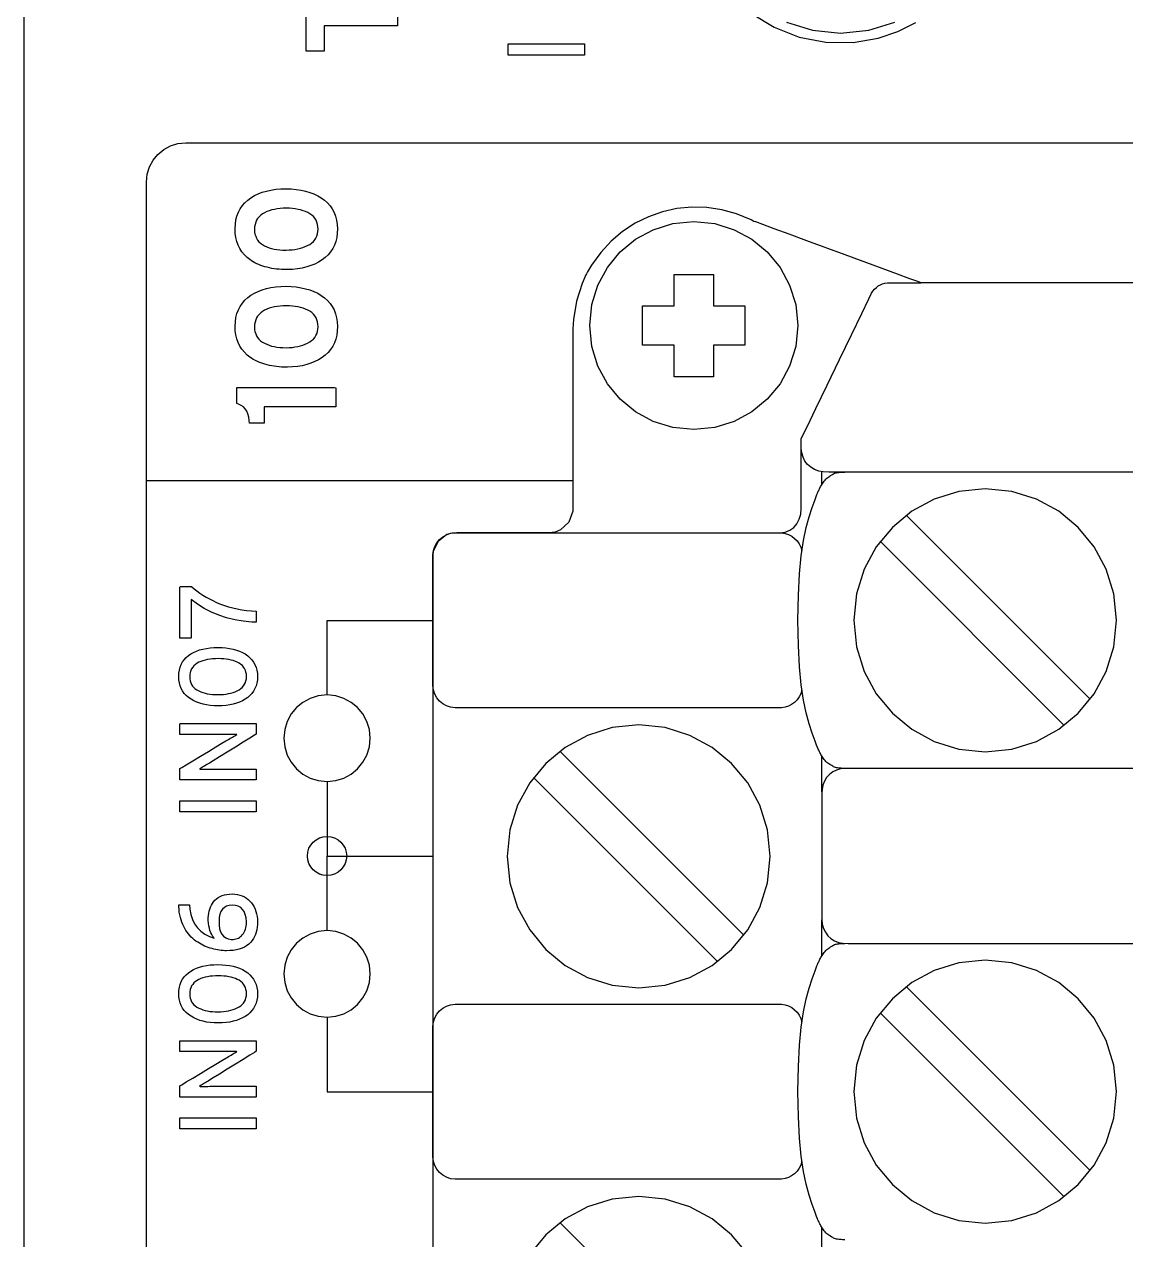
# Model space of a CAD drawing. Extents: x 1 to 47.7, y 0.2 to 35.
# Drawn here: x 31.778 to 33.18, y 12.347 to 13.894 of the extents above; entities that cross this region are included whole.
import ezdxf

# ---------------------------------------------------------------- set-up
doc = ezdxf.new("R2010")
doc.units = 0
doc.header["$MEASUREMENT"] = 0
doc.layers.add('8_0_____DWG', color=7, linetype='CONTINUOUS')

msp = doc.modelspace()

# ---------------------------------------------------------------- linework, layer by layer
at = {"layer": '8_0_____DWG'}
for points in [[(31.778, 10.4848), (31.778, 10.8852), (31.778, 11.2856), (31.778, 11.6853), (31.778, 12.0833), (31.778, 12.2815), (31.778, 12.479), (31.778, 12.6758), (31.778, 12.8716), (31.778, 13.0665), (31.778, 13.2603), (31.778, 13.453), (31.778, 13.6443), (31.778, 13.8343), (31.778, 14.0228)], [(32.1595, 13.9148), (32.2532, 13.9148), (32.2532, 13.8922), (32.1595, 13.8922), (32.1595, 13.8598), (32.1366, 13.8598), (32.1366, 13.9473), (32.1595, 13.9473), (32.1595, 13.9148)], [(32.7036, 13.9078), (32.7325, 13.8901), (32.7642, 13.8777), (32.798, 13.8711), (32.8331, 13.8709), (32.8649, 13.8764), (32.8898, 13.8847), (32.9129, 13.8962)], [(32.7479, 13.8967), (32.7812, 13.8864), (32.8169, 13.8828), (32.8528, 13.8864), (32.8861, 13.8967)], [(32.491, 13.8548), (32.3939, 13.8548), (32.3939, 13.8689), (32.491, 13.8689), (32.491, 13.8548)], [(31.9334, 12.327), (31.9334, 12.4151), (31.9334, 12.5008), (31.9334, 12.5841), (31.9334, 12.665), (31.9334, 12.7432), (31.9334, 12.8189), (31.9334, 12.8918), (31.9334, 12.9621), (31.9334, 13.0295), (31.9334, 13.0941), (31.9334, 13.1557), (31.9334, 13.2143), (31.9334, 13.2699), (31.9334, 13.3224), (31.9334, 13.3716), (31.9334, 13.4176), (31.9334, 13.4394), (31.9334, 13.4603), (31.9334, 13.4804), (31.9334, 13.4997), (31.9334, 13.518), (31.9334, 13.5355), (31.9334, 13.5522), (31.9334, 13.5679), (31.9334, 13.5828), (31.9334, 13.5967), (31.9334, 13.6097), (31.9334, 13.6219), (31.9334, 13.6331), (31.9334, 13.6433), (31.9334, 13.6527), (31.9334, 13.6611), (31.9334, 13.6685), (31.9334, 13.6749), (31.9334, 13.6804), (31.9334, 13.6849), (31.9334, 13.6885), (31.9334, 13.691), (31.9334, 13.6925), (31.9334, 13.693), (31.9344, 13.7031), (31.9373, 13.7125), (31.942, 13.721), (31.9481, 13.7284), (31.9555, 13.7345), (31.9639, 13.7391), (31.9733, 13.742), (31.9834, 13.743), (31.9845, 13.743), (31.9878, 13.743), (31.9932, 13.743), (32.0006, 13.743), (32.01, 13.743), (32.0212, 13.743), (32.0343, 13.743), (32.0492, 13.743), (32.0657, 13.743), (32.0838, 13.743), (32.1035, 13.743), (32.1246, 13.743), (32.1471, 13.743), (32.171, 13.743), (32.1962, 13.743), (32.2225, 13.743), (32.2499, 13.743), (32.2784, 13.743), (32.3079, 13.743), (32.3383, 13.743), (32.4015, 13.743), (32.4675, 13.743), (32.5358, 13.743), (32.6057, 13.743), (32.7484, 13.743), (32.8911, 13.743), (32.961, 13.743), (33.0293, 13.743), (33.0953, 13.743), (33.1586, 13.743), (33.1889, 13.743)], [(33.1971, 13.565), (33.1688, 13.565), (33.1357, 13.565), (33.0627, 13.565), (33.0264, 13.565), (32.9926, 13.565), (32.9632, 13.565), (32.9399, 13.565), (32.9311, 13.565), (32.9246, 13.565), (32.9205, 13.565), (32.9191, 13.565), (32.9181, 13.5653), (32.9154, 13.5664), (32.9051, 13.5701), (32.8895, 13.5759), (32.8698, 13.5831), (32.8228, 13.6004), (32.7738, 13.6184), (32.7517, 13.6266), (32.7326, 13.6336), (32.718, 13.639), (32.709, 13.6423), (32.7069, 13.643), (32.7066, 13.6431), (32.703, 13.645), (32.6846, 13.6527), (32.6657, 13.6579), (32.6466, 13.6607), (32.6276, 13.6612), (32.6087, 13.6593), (32.5902, 13.6552), (32.5724, 13.649), (32.5554, 13.6406), (32.5395, 13.6302), (32.5248, 13.6179), (32.5116, 13.6036), (32.5, 13.5875), (32.495, 13.5788), (32.4936, 13.5762), (32.4929, 13.5749), (32.488, 13.564), (32.4807, 13.5415), (32.4768, 13.5181), (32.4761, 13.5062), (32.4761, 13.5024), (32.4761, 13.4941), (32.4761, 13.4796), (32.4761, 13.4602), (32.4761, 13.4371), (32.4761, 13.4118), (32.4761, 13.3592), (32.4761, 13.3346), (32.4761, 13.3129), (32.4761, 13.2953), (32.4761, 13.2831), (32.4761, 13.2777), (32.476, 13.2744), (32.471, 13.2603), (32.4603, 13.2504), (32.4535, 13.2476), (32.446, 13.2467)], [(32.6051, 13.4855), (32.5648, 13.4855), (32.5648, 13.5354), (32.6051, 13.5354), (32.6051, 13.5756), (32.655, 13.5756), (32.655, 13.5354), (32.695, 13.5354), (32.695, 13.4855), (32.655, 13.4855), (32.655, 13.4453), (32.6051, 13.4453), (32.6051, 13.4855)], [(33.2146, 13.324), (33.1705, 13.324), (33.1074, 13.324), (33.0336, 13.324), (32.9577, 13.324), (32.8882, 13.324), (32.8335, 13.324), (32.8021, 13.324), (32.7948, 13.3241), (32.7891, 13.3252), (32.7838, 13.3272), (32.7791, 13.3301), (32.775, 13.3337), (32.7716, 13.338), (32.7691, 13.3429), (32.7674, 13.3483), (32.7669, 13.354), (32.7669, 13.3544), (32.7669, 13.3557), (32.7669, 13.3575), (32.7669, 13.3596), (32.7669, 13.3618), (32.7669, 13.3637), (32.7669, 13.3653), (32.7669, 13.3662), (32.7678, 13.3682), (32.7743, 13.3816), (32.7856, 13.405), (32.7999, 13.4347), (32.8156, 13.4672), (32.8308, 13.4987), (32.8438, 13.5257), (32.8529, 13.5446), (32.8564, 13.5517), (32.8581, 13.5544), (32.8602, 13.5569), (32.8625, 13.559), (32.8649, 13.5609), (32.8676, 13.5625), (32.8704, 13.5637), (32.8734, 13.5645), (32.8765, 13.5649), (32.8785, 13.565), (32.8814, 13.565), (32.8866, 13.565), (32.8932, 13.565), (32.9004, 13.565), (32.9074, 13.565), (32.9133, 13.565), (32.9175, 13.565), (32.9191, 13.565)], [(32.7395, 13.2467), (32.7463, 13.2475), (32.7522, 13.2498), (32.7573, 13.2534), (32.7614, 13.2582), (32.7644, 13.264), (32.7663, 13.2705), (32.7669, 13.2775), (32.7669, 13.2818), (32.7669, 13.2927), (32.7669, 13.3076), (32.7669, 13.3239), (32.7669, 13.3388), (32.7669, 13.3497), (32.7669, 13.354)], [(32.8224, 12.9468), (32.8209, 12.9468), (32.8194, 12.9468), (32.8178, 12.9469), (32.8162, 12.947), (32.8146, 12.9471), (32.8131, 12.9473), (32.8117, 12.9475), (32.8105, 12.9478), (32.8094, 12.9482), (32.8081, 12.9488), (32.8069, 12.9495), (32.8056, 12.9503), (32.8043, 12.9511), (32.8031, 12.9519), (32.8018, 12.9527), (32.8005, 12.9536), (32.7993, 12.9544), (32.7981, 12.9556), (32.7971, 12.9569), (32.7961, 12.9582), (32.7952, 12.9594), (32.7943, 12.9607), (32.7935, 12.9619), (32.7927, 12.9631), (32.792, 12.9644), (32.7914, 12.9656), (32.7907, 12.9668), (32.7902, 12.9679), (32.7896, 12.9689), (32.7891, 12.97), (32.7886, 12.9711), (32.7881, 12.9723), (32.7875, 12.9736), (32.7869, 12.9751), (32.7844, 12.9814), (32.7806, 12.9917), (32.7768, 13.0035), (32.7731, 13.0173), (32.7698, 13.0337), (32.7669, 13.0532), (32.7646, 13.0762), (32.7632, 13.1034), (32.7626, 13.1353), (32.7632, 13.1672), (32.7646, 13.1944), (32.7669, 13.2174), (32.7698, 13.2369), (32.7731, 13.2533), (32.7768, 13.2671), (32.7806, 13.2789), (32.7844, 13.2891), (32.7869, 13.2955), (32.7875, 13.297), (32.7881, 13.2983), (32.7886, 13.2995), (32.7891, 13.3006), (32.7896, 13.3017), (32.7902, 13.3027), (32.7907, 13.3038), (32.7914, 13.305), (32.792, 13.3062), (32.7927, 13.3074), (32.7935, 13.3087), (32.7943, 13.3099), (32.7952, 13.3111), (32.7961, 13.3124), (32.7971, 13.3137), (32.7981, 13.315), (32.7993, 13.3162), (32.8005, 13.317), (32.8018, 13.3178), (32.8031, 13.3187), (32.8043, 13.3195), (32.8056, 13.3203), (32.8069, 13.3211), (32.8081, 13.3218), (32.8094, 13.3224), (32.8105, 13.3228), (32.8117, 13.3231), (32.8131, 13.3234), (32.8146, 13.3236), (32.8162, 13.3237), (32.8178, 13.3238), (32.8194, 13.3239), (32.8209, 13.324), (32.8224, 13.324)], [(32.7932, 13.3082), (32.7932, 13.324)], [(31.9334, 13.3132), (32.4761, 13.3132)], [(33.1348, 13.0349), (32.9005, 13.2692)], [(32.7678, 13.0462), (32.7663, 13.0418), (32.7642, 13.0377), (32.7615, 13.034), (32.7583, 13.0308), (32.7546, 13.0281), (32.7506, 13.026), (32.7462, 13.0246), (32.7416, 13.0239), (32.7341, 13.0238), (32.7019, 13.0238), (32.6478, 13.0238), (32.5801, 13.0238), (32.5071, 13.0238), (32.4371, 13.0238), (32.3783, 13.0238), (32.339, 13.0238), (32.3262, 13.0238), (32.3206, 13.0245), (32.3155, 13.0263), (32.3107, 13.0289), (32.3066, 13.0323), (32.3031, 13.0365), (32.3005, 13.0412), (32.2987, 13.0465), (32.2978, 13.0521), (32.2978, 13.0571), (32.2978, 13.0713), (32.2978, 13.0936), (32.2978, 13.1208), (32.2978, 13.1497), (32.2978, 13.1769), (32.2978, 13.1992), (32.2978, 13.2134), (32.2978, 13.2184), (32.2987, 13.224), (32.3005, 13.2293), (32.3031, 13.234), (32.3066, 13.2382), (32.3107, 13.2416), (32.3155, 13.2442), (32.3206, 13.246), (32.3262, 13.2467), (32.339, 13.2467), (32.3783, 13.2467), (32.4371, 13.2467), (32.5071, 13.2467), (32.5801, 13.2467), (32.6478, 13.2467), (32.7019, 13.2467), (32.7341, 13.2467), (32.7416, 13.2466), (32.7463, 13.2459), (32.7507, 13.2444), (32.7547, 13.2423), (32.7583, 13.2396), (32.7615, 13.2363), (32.7642, 13.2326), (32.7663, 13.2285), (32.7678, 13.224)], [(32.446, 13.2466), (32.4439, 13.2466), (32.4382, 13.2466), (32.4294, 13.2466), (32.4184, 13.2466), (32.3648, 13.2466), (32.3418, 13.2466), (32.3336, 13.2466), (32.3285, 13.2466), (32.3227, 13.2463), (32.3158, 13.2443), (32.3046, 13.2357), (32.2985, 13.2227), (32.298, 13.2189), (32.298, 13.217), (32.298, 13.2146), (32.298, 13.2098), (32.298, 13.2024), (32.298, 13.1922), (32.298, 13.1794), (32.298, 13.1641), (32.298, 13.1462), (32.298, 13.1259), (32.298, 13.1032), (32.298, 13.0782), (32.298, 13.0509), (32.298, 13.0214), (32.298, 12.9897), (32.298, 12.9559), (32.298, 12.92), (32.298, 12.8821), (32.298, 12.8423), (32.298, 12.757), (32.298, 12.6646), (32.298, 12.5655), (32.298, 12.4601), (32.298, 12.349), (32.298, 12.2325)], [(33.1014, 13.0015), (32.8671, 13.2358)], [(32.1633, 13.0402), (32.1633, 13.1352), (32.298, 13.1352)], [(32.6938, 12.7343), (32.4595, 12.9686)], [(32.7932, 12.9168), (32.7932, 12.9624)], [(32.6604, 12.7009), (32.4261, 12.9351)], [(33.1989, 12.9468), (33.1471, 12.9468), (33.0813, 12.9468), (33.0095, 12.9468), (32.9397, 12.9468), (32.8799, 12.9468), (32.8381, 12.9468), (32.8224, 12.9468), (32.8169, 12.9463), (32.8117, 12.9447), (32.8069, 12.9423), (32.8027, 12.939), (32.7991, 12.935), (32.7963, 12.9304), (32.7944, 12.9252), (32.7933, 12.9197), (32.7932, 12.9152), (32.7932, 12.9034), (32.7932, 12.8829), (32.7932, 12.8567), (32.7932, 12.8282), (32.7932, 12.8005), (32.7932, 12.7768), (32.7932, 12.7602), (32.7932, 12.754), (32.7937, 12.7483), (32.7952, 12.7429), (32.7976, 12.7381), (32.8008, 12.7337), (32.8047, 12.7301), (32.8092, 12.7272), (32.8142, 12.7252), (32.8196, 12.7241), (32.8265, 12.724), (32.8563, 12.724), (32.908, 12.724), (32.9738, 12.724), (33.0456, 12.724), (33.1155, 12.724), (33.1752, 12.724), (33.217, 12.724)], [(32.1633, 12.9302), (32.1633, 12.8352), (32.298, 12.8352)], [(32.0733, 12.8915), (31.9761, 12.8915), (31.9761, 12.9056), (32.0733, 12.9056), (32.0733, 12.8915)], [(32.1633, 12.7402), (32.1633, 12.8352), (32.298, 12.8352)], [(32.7932, 12.7084), (32.7932, 12.754)], [(32.8224, 12.3468), (32.8209, 12.3468), (32.8194, 12.3468), (32.8178, 12.3469), (32.8162, 12.347), (32.8146, 12.3471), (32.8131, 12.3473), (32.8117, 12.3475), (32.8105, 12.3478), (32.8094, 12.3482), (32.8081, 12.3488), (32.8069, 12.3495), (32.8056, 12.3502), (32.8043, 12.3511), (32.8031, 12.3519), (32.8018, 12.3527), (32.8005, 12.3536), (32.7993, 12.3544), (32.7981, 12.3556), (32.7971, 12.3569), (32.7961, 12.3582), (32.7952, 12.3594), (32.7943, 12.3607), (32.7935, 12.3619), (32.7927, 12.3631), (32.792, 12.3644), (32.7914, 12.3656), (32.7907, 12.3668), (32.7902, 12.3679), (32.7896, 12.3689), (32.7891, 12.37), (32.7886, 12.3711), (32.7881, 12.3723), (32.7875, 12.3736), (32.7869, 12.3751), (32.7844, 12.3814), (32.7806, 12.3917), (32.7768, 12.4035), (32.7731, 12.4173), (32.7698, 12.4337), (32.7669, 12.4532), (32.7646, 12.4762), (32.7632, 12.5034), (32.7626, 12.5353), (32.7632, 12.5672), (32.7646, 12.5944), (32.7669, 12.6174), (32.7698, 12.6369), (32.7731, 12.6533), (32.7768, 12.6671), (32.7806, 12.6789), (32.7844, 12.6891), (32.7869, 12.6955), (32.7875, 12.697), (32.7881, 12.6983), (32.7886, 12.6995), (32.7891, 12.7006), (32.7896, 12.7017), (32.7902, 12.7027), (32.7907, 12.7038), (32.7914, 12.705), (32.792, 12.7062), (32.7927, 12.7074), (32.7935, 12.7087), (32.7943, 12.7099), (32.7952, 12.7111), (32.7961, 12.7124), (32.7971, 12.7137), (32.7981, 12.715), (32.7993, 12.7162), (32.8005, 12.717), (32.8018, 12.7178), (32.8031, 12.7187), (32.8043, 12.7195), (32.8056, 12.7203), (32.8069, 12.7211), (32.8081, 12.7218), (32.8094, 12.7224), (32.8105, 12.7228), (32.8117, 12.7231), (32.8131, 12.7234), (32.8146, 12.7236), (32.8162, 12.7237), (32.8178, 12.7238), (32.8194, 12.7239), (32.8209, 12.724), (32.8224, 12.724)], [(33.1348, 12.4349), (32.9005, 12.6692)], [(32.7678, 12.4462), (32.7663, 12.4418), (32.7642, 12.4377), (32.7615, 12.434), (32.7583, 12.4308), (32.7546, 12.4281), (32.7506, 12.426), (32.7462, 12.4246), (32.7416, 12.4239), (32.7341, 12.4238), (32.7019, 12.4238), (32.6478, 12.4238), (32.5801, 12.4238), (32.5071, 12.4238), (32.4371, 12.4238), (32.3783, 12.4238), (32.339, 12.4238), (32.3262, 12.4238), (32.3206, 12.4245), (32.3155, 12.4263), (32.3107, 12.4289), (32.3066, 12.4323), (32.3031, 12.4365), (32.3005, 12.4412), (32.2987, 12.4465), (32.2978, 12.4521), (32.2978, 12.4571), (32.2978, 12.4713), (32.2978, 12.4936), (32.2978, 12.5208), (32.2978, 12.5497), (32.2978, 12.5769), (32.2978, 12.5992), (32.2978, 12.6134), (32.2978, 12.6183), (32.2987, 12.624), (32.3005, 12.6293), (32.3031, 12.634), (32.3066, 12.6382), (32.3107, 12.6416), (32.3155, 12.6442), (32.3206, 12.6459), (32.3262, 12.6467), (32.339, 12.6467), (32.3783, 12.6467), (32.4371, 12.6467), (32.5071, 12.6467), (32.5801, 12.6467), (32.6478, 12.6467), (32.7019, 12.6467), (32.7341, 12.6467), (32.7416, 12.6466), (32.7463, 12.6459), (32.7507, 12.6444), (32.7547, 12.6423), (32.7583, 12.6396), (32.7615, 12.6363), (32.7642, 12.6326), (32.7663, 12.6285), (32.7678, 12.624)], [(32.1633, 12.6302), (32.1633, 12.5352), (32.298, 12.5352)], [(33.1014, 12.4015), (32.8671, 12.6358)], [(32.0733, 12.4878), (31.9761, 12.4878), (31.9761, 12.5019), (32.0733, 12.5019), (32.0733, 12.4878)], [(32.6987, 12.3282), (32.6783, 12.353), (32.6536, 12.3734), (32.6252, 12.3888), (32.5938, 12.3986), (32.5601, 12.402), (32.5264, 12.3986), (32.495, 12.3888), (32.4666, 12.3734), (32.4418, 12.353), (32.4213, 12.3282)], [(32.6938, 12.1343), (32.4595, 12.3686)], [(32.7932, 12.3168), (32.7932, 12.3624)]]:
    msp.add_lwpolyline(points, dxfattribs=at)
for points in [[(32.1111, 13.6846), (32.1178, 13.6844), (32.1241, 13.6838), (32.1302, 13.6829), (32.136, 13.6816), (32.1414, 13.68), (32.1465, 13.678), (32.1514, 13.6757), (32.1559, 13.6731), (32.1601, 13.67), (32.1638, 13.6667), (32.1671, 13.6629), (32.1699, 13.6589), (32.1722, 13.6545), (32.174, 13.6498), (32.1754, 13.6447), (32.1763, 13.6393), (32.1767, 13.6336), (32.1764, 13.6279), (32.1756, 13.6225), (32.1744, 13.6175), (32.1727, 13.6128), (32.1705, 13.6084), (32.1678, 13.6043), (32.1647, 13.6005), (32.1611, 13.5971), (32.157, 13.594), (32.1526, 13.5912), (32.1478, 13.5888), (32.1428, 13.5867), (32.1374, 13.585), (32.1318, 13.5836), (32.1258, 13.5826), (32.1195, 13.582), (32.1129, 13.5817), (32.1088, 13.5817), (32.1055, 13.5819), (32.1022, 13.5821), (32.099, 13.5824), (32.0959, 13.5828), (32.0929, 13.5833), (32.09, 13.5839), (32.0871, 13.5846), (32.0843, 13.5854), (32.0816, 13.5862), (32.0789, 13.5871), (32.0764, 13.5881), (32.0739, 13.5892), (32.0716, 13.5904), (32.0693, 13.5917), (32.0671, 13.593), (32.065, 13.5945), (32.0617, 13.5972), (32.0581, 13.6006), (32.055, 13.6044), (32.0524, 13.6085), (32.0502, 13.6129), (32.0485, 13.6176), (32.0473, 13.6227), (32.0465, 13.6281), (32.0463, 13.6338), (32.0466, 13.6395), (32.0474, 13.6449), (32.0487, 13.6499), (32.0505, 13.6547), (32.0528, 13.6591), (32.0555, 13.6631), (32.0587, 13.6668), (32.0624, 13.6702), (32.0665, 13.6732), (32.0709, 13.6759), (32.0757, 13.6782), (32.0808, 13.6802), (32.0862, 13.6817), (32.0919, 13.683), (32.098, 13.6839), (32.1044, 13.6844)], [(32.1114, 13.6597), (32.1074, 13.6597), (32.1035, 13.6594), (32.0998, 13.659), (32.0963, 13.6583), (32.093, 13.6576), (32.0898, 13.6566), (32.0867, 13.6555), (32.0839, 13.6541), (32.0812, 13.6526), (32.0789, 13.6509), (32.0768, 13.649), (32.075, 13.6468), (32.0736, 13.6445), (32.0725, 13.6419), (32.0717, 13.6391), (32.0711, 13.6361), (32.0709, 13.6329), (32.0711, 13.6298), (32.0716, 13.6269), (32.0725, 13.6242), (32.0736, 13.6217), (32.075, 13.6193), (32.0767, 13.6172), (32.0787, 13.6153), (32.0811, 13.6137), (32.0837, 13.6121), (32.0865, 13.6108), (32.0895, 13.6096), (32.0927, 13.6087), (32.096, 13.6079), (32.0995, 13.6073), (32.1032, 13.6069), (32.107, 13.6066), (32.1111, 13.6066), (32.115, 13.6067), (32.1189, 13.6069), (32.1225, 13.6074), (32.126, 13.608), (32.1294, 13.6088), (32.1326, 13.6098), (32.1356, 13.611), (32.1385, 13.6123), (32.1412, 13.6138), (32.1437, 13.6155), (32.1459, 13.6174), (32.1477, 13.6195), (32.1492, 13.6218), (32.1504, 13.6243), (32.1513, 13.6271), (32.1518, 13.63), (32.152, 13.6331), (32.1518, 13.6363), (32.1513, 13.6393), (32.1504, 13.6421), (32.1493, 13.6446), (32.1478, 13.647), (32.146, 13.6491), (32.1438, 13.6511), (32.1414, 13.6528), (32.1387, 13.6543), (32.1359, 13.6556), (32.1328, 13.6567), (32.1297, 13.6576), (32.1264, 13.6584), (32.1229, 13.659), (32.1192, 13.6594), (32.1154, 13.6597)], [(32.6301, 13.6429), (32.6567, 13.6402), (32.6816, 13.6325), (32.7041, 13.6203), (32.7237, 13.6041), (32.7399, 13.5845), (32.7521, 13.562), (32.7598, 13.5371), (32.7625, 13.5104), (32.7598, 13.4837), (32.7521, 13.4589), (32.7399, 13.4364), (32.7237, 13.4168), (32.7041, 13.4006), (32.6816, 13.3884), (32.6567, 13.3807), (32.6301, 13.378), (32.6034, 13.3807), (32.5785, 13.3884), (32.556, 13.4006), (32.5364, 13.4168), (32.5202, 13.4364), (32.508, 13.4589), (32.5003, 13.4837), (32.4976, 13.5104), (32.5003, 13.5371), (32.508, 13.562), (32.5202, 13.5845), (32.5364, 13.6041), (32.556, 13.6203), (32.5785, 13.6325), (32.6034, 13.6402)], [(32.1111, 13.5604), (32.1178, 13.5601), (32.1241, 13.5596), (32.1302, 13.5586), (32.136, 13.5574), (32.1414, 13.5558), (32.1465, 13.5538), (32.1514, 13.5515), (32.1559, 13.5488), (32.1601, 13.5458), (32.1638, 13.5424), (32.1671, 13.5387), (32.1699, 13.5347), (32.1722, 13.5303), (32.174, 13.5255), (32.1754, 13.5205), (32.1763, 13.5151), (32.1767, 13.5094), (32.1764, 13.5037), (32.1756, 13.4983), (32.1744, 13.4933), (32.1727, 13.4885), (32.1705, 13.4841), (32.1678, 13.4801), (32.1647, 13.4763), (32.1611, 13.4729), (32.157, 13.4698), (32.1526, 13.467), (32.1478, 13.4645), (32.1428, 13.4625), (32.1374, 13.4607), (32.1318, 13.4594), (32.1258, 13.4584), (32.1195, 13.4578), (32.1129, 13.4575), (32.1088, 13.4575), (32.1055, 13.4577), (32.1022, 13.4579), (32.099, 13.4582), (32.0959, 13.4586), (32.0929, 13.4591), (32.09, 13.4597), (32.0871, 13.4604), (32.0843, 13.4612), (32.0816, 13.462), (32.0789, 13.4629), (32.0764, 13.4639), (32.0739, 13.465), (32.0716, 13.4662), (32.0693, 13.4674), (32.0671, 13.4688), (32.065, 13.4703), (32.0617, 13.4729), (32.0581, 13.4764), (32.055, 13.4802), (32.0524, 13.4843), (32.0502, 13.4887), (32.0485, 13.4934), (32.0473, 13.4985), (32.0465, 13.5038), (32.0463, 13.5096), (32.0466, 13.5153), (32.0474, 13.5207), (32.0487, 13.5257), (32.0505, 13.5304), (32.0528, 13.5348), (32.0555, 13.5389), (32.0587, 13.5426), (32.0624, 13.546), (32.0665, 13.549), (32.0709, 13.5517), (32.0757, 13.554), (32.0808, 13.5559), (32.0862, 13.5575), (32.0919, 13.5588), (32.098, 13.5597), (32.1044, 13.5602)], [(32.1114, 13.5355), (32.1074, 13.5354), (32.1035, 13.5352), (32.0998, 13.5347), (32.0963, 13.5341), (32.093, 13.5333), (32.0898, 13.5324), (32.0867, 13.5312), (32.0839, 13.5299), (32.0812, 13.5284), (32.0789, 13.5267), (32.0768, 13.5247), (32.075, 13.5226), (32.0736, 13.5202), (32.0725, 13.5177), (32.0717, 13.5149), (32.0711, 13.5119), (32.0709, 13.5087), (32.0711, 13.5056), (32.0716, 13.5027), (32.0725, 13.4999), (32.0736, 13.4974), (32.075, 13.4951), (32.0767, 13.493), (32.0787, 13.4911), (32.0811, 13.4894), (32.0837, 13.4879), (32.0865, 13.4866), (32.0895, 13.4854), (32.0927, 13.4844), (32.096, 13.4837), (32.0995, 13.4831), (32.1032, 13.4826), (32.107, 13.4824), (32.1111, 13.4823), (32.115, 13.4824), (32.1189, 13.4827), (32.1225, 13.4832), (32.126, 13.4838), (32.1294, 13.4846), (32.1326, 13.4856), (32.1356, 13.4867), (32.1385, 13.4881), (32.1412, 13.4896), (32.1437, 13.4913), (32.1459, 13.4932), (32.1477, 13.4953), (32.1492, 13.4976), (32.1504, 13.5001), (32.1513, 13.5028), (32.1518, 13.5058), (32.152, 13.5089), (32.1518, 13.5121), (32.1513, 13.5151), (32.1504, 13.5178), (32.1493, 13.5204), (32.1478, 13.5228), (32.146, 13.5249), (32.1438, 13.5269), (32.1414, 13.5286), (32.1387, 13.5301), (32.1359, 13.5314), (32.1328, 13.5325), (32.1297, 13.5334), (32.1264, 13.5342), (32.1229, 13.5348), (32.1192, 13.5352), (32.1154, 13.5354)], [(32.1746, 13.4071), (32.1711, 13.4071), (32.1616, 13.4071), (32.1481, 13.4071), (32.1324, 13.4071), (32.1163, 13.4071), (32.1016, 13.4071), (32.0902, 13.4071), (32.0839, 13.4071), (32.0832, 13.4068), (32.0832, 13.4052), (32.0832, 13.4024), (32.0832, 13.399), (32.0832, 13.3953), (32.0832, 13.3917), (32.0832, 13.3887), (32.0832, 13.3867), (32.0832, 13.3861), (32.0823, 13.3861), (32.0802, 13.3861), (32.0774, 13.3861), (32.0742, 13.3861), (32.0709, 13.3861), (32.068, 13.3861), (32.0659, 13.3861), (32.0648, 13.3861), (32.0644, 13.3896), (32.0637, 13.394), (32.0626, 13.3979), (32.0611, 13.4013), (32.0591, 13.4043), (32.0568, 13.4068), (32.054, 13.4088), (32.0508, 13.4103), (32.0483, 13.4112), (32.0483, 13.4124), (32.0483, 13.4148), (32.0483, 13.4179), (32.0483, 13.4215), (32.0483, 13.425), (32.0483, 13.4281), (32.0483, 13.4304), (32.0483, 13.4314), (32.052, 13.4314), (32.064, 13.4314), (32.082, 13.4314), (32.1035, 13.4314), (32.1258, 13.4314), (32.1465, 13.4314), (32.1631, 13.4314), (32.173, 13.4314), (32.1746, 13.4312), (32.1746, 13.4295), (32.1746, 13.4265), (32.1746, 13.4226), (32.1746, 13.4183), (32.1746, 13.4141), (32.1746, 13.4105), (32.1746, 13.408)], [(33.0011, 12.9679), (33.0348, 12.9713), (33.0662, 12.9811), (33.0946, 12.9965), (33.1193, 13.017), (33.1397, 13.0417), (33.1551, 13.0702), (33.1648, 13.1016), (33.1682, 13.1354), (33.1648, 13.1691), (33.1551, 13.2005), (33.1397, 13.2289), (33.1193, 13.2536), (33.0946, 13.2741), (33.0662, 13.2895), (33.0348, 13.2992), (33.0011, 13.3026), (32.9674, 13.2992), (32.936, 13.2895), (32.9076, 13.2741), (32.8828, 13.2536), (32.8623, 13.2289), (32.8469, 13.2005), (32.8371, 13.1691), (32.8337, 13.1354), (32.8371, 13.1016), (32.8469, 13.0702), (32.8623, 13.0417), (32.8828, 13.017), (32.9076, 12.9965), (32.936, 12.9811), (32.9674, 12.9713)], [(31.9908, 13.1783), (31.9941, 13.1754), (31.9977, 13.1727), (32.0014, 13.17), (32.0053, 13.1674), (32.0094, 13.1649), (32.0136, 13.1626), (32.0181, 13.1603), (32.0228, 13.1581), (32.0277, 13.156), (32.0328, 13.1541), (32.038, 13.1524), (32.0435, 13.151), (32.0491, 13.1497), (32.0549, 13.1487), (32.0608, 13.1479), (32.067, 13.1473), (32.0733, 13.1469), (32.0733, 13.1464), (32.0733, 13.1449), (32.0733, 13.1429), (32.0733, 13.1404), (32.0733, 13.138), (32.0733, 13.1357), (32.0733, 13.1339), (32.0733, 13.1328), (32.0676, 13.133), (32.0565, 13.1341), (32.0458, 13.136), (32.0355, 13.1385), (32.0256, 13.1418), (32.0161, 13.1457), (32.0071, 13.1504), (31.9984, 13.1558), (31.9902, 13.1619), (31.9902, 13.16), (31.9902, 13.155), (31.9902, 13.1478), (31.9902, 13.1394), (31.9902, 13.1307), (31.9902, 13.1228), (31.9902, 13.1166), (31.9902, 13.113), (31.9901, 13.1125), (31.9891, 13.1125), (31.9873, 13.1125), (31.985, 13.1125), (31.9825, 13.1125), (31.9801, 13.1125), (31.9781, 13.1125), (31.9767, 13.1125), (31.9761, 13.1125), (31.9761, 13.115), (31.9761, 13.1217), (31.9761, 13.1313), (31.9761, 13.1425), (31.9761, 13.154), (31.9761, 13.1646), (31.9761, 13.1729), (31.9761, 13.1776), (31.9763, 13.1783), (31.9773, 13.1783), (31.9792, 13.1783), (31.9815, 13.1783), (31.9841, 13.1783), (31.9866, 13.1783), (31.9888, 13.1783), (31.9903, 13.1783)], [(32.0245, 13.1007), (32.0297, 13.1006), (32.0346, 13.1002), (32.0393, 13.0995), (32.0437, 13.0986), (32.0479, 13.0974), (32.0518, 13.096), (32.0556, 13.0943), (32.059, 13.0924), (32.0623, 13.0901), (32.0651, 13.0877), (32.0677, 13.0849), (32.0698, 13.082), (32.0715, 13.0788), (32.0729, 13.0753), (32.0739, 13.0716), (32.0746, 13.0676), (32.0749, 13.0634), (32.0746, 13.0593), (32.074, 13.0553), (32.0729, 13.0517), (32.0716, 13.0483), (32.0698, 13.0451), (32.0677, 13.0421), (32.0652, 13.0394), (32.0624, 13.037), (32.0592, 13.0348), (32.0558, 13.0328), (32.0521, 13.0311), (32.0482, 13.0297), (32.044, 13.0285), (32.0396, 13.0276), (32.0349, 13.027), (32.03, 13.0266), (32.0248, 13.0264), (32.0196, 13.0266), (32.0147, 13.027), (32.01, 13.0276), (32.0056, 13.0285), (32.0014, 13.0297), (31.9974, 13.0312), (31.9937, 13.0329), (31.9902, 13.0349), (31.987, 13.0371), (31.9841, 13.0396), (31.9816, 13.0423), (31.9795, 13.0453), (31.9777, 13.0485), (31.9764, 13.0519), (31.9754, 13.0556), (31.9748, 13.0595), (31.9746, 13.0637), (31.9748, 13.0679), (31.9754, 13.0718), (31.9764, 13.0755), (31.9778, 13.079), (31.9795, 13.0822), (31.9816, 13.0851), (31.9841, 13.0878), (31.9869, 13.0903), (31.9901, 13.0925), (31.9935, 13.0944), (31.9972, 13.0961), (32.0011, 13.0975), (32.0053, 13.0986), (32.0098, 13.0995), (32.0144, 13.1002), (32.0194, 13.1006)], [(32.0248, 13.0865), (32.0212, 13.0864), (32.0177, 13.0862), (32.0144, 13.0858), (32.0112, 13.0853), (32.0082, 13.0846), (32.0054, 13.0838), (32.0027, 13.0829), (32.0001, 13.0818), (31.9978, 13.0805), (31.9957, 13.0791), (31.9938, 13.0774), (31.9923, 13.0756), (31.991, 13.0735), (31.99, 13.0713), (31.9893, 13.0689), (31.9888, 13.0662), (31.9887, 13.0634), (31.9888, 13.0607), (31.9893, 13.0581), (31.99, 13.0557), (31.991, 13.0535), (31.9922, 13.0515), (31.9938, 13.0497), (31.9956, 13.048), (31.9976, 13.0466), (32, 13.0453), (32.0025, 13.0442), (32.0051, 13.0432), (32.008, 13.0424), (32.0109, 13.0418), (32.0141, 13.0413), (32.0174, 13.0409), (32.0209, 13.0407), (32.0245, 13.0407), (32.0281, 13.0407), (32.0316, 13.041), (32.0349, 13.0414), (32.038, 13.0419), (32.041, 13.0426), (32.0438, 13.0434), (32.0465, 13.0444), (32.049, 13.0456), (32.0514, 13.0468), (32.0535, 13.0483), (32.0554, 13.0499), (32.057, 13.0518), (32.0583, 13.0538), (32.0594, 13.056), (32.0601, 13.0584), (32.0606, 13.0609), (32.0608, 13.0637), (32.0606, 13.0665), (32.0601, 13.0691), (32.0594, 13.0715), (32.0584, 13.0738), (32.0571, 13.0758), (32.0555, 13.0776), (32.0536, 13.0792), (32.0515, 13.0807), (32.0491, 13.0819), (32.0466, 13.083), (32.044, 13.0839), (32.0412, 13.0847), (32.0382, 13.0853), (32.0351, 13.0858), (32.0318, 13.0862), (32.0284, 13.0864)], [(32.2183, 12.9852), (32.2172, 12.9963), (32.214, 13.0066), (32.2089, 13.016), (32.2022, 13.0241), (32.1941, 13.0308), (32.1847, 13.0359), (32.1744, 13.0391), (32.1633, 13.0402), (32.1522, 13.0391), (32.1419, 13.0359), (32.1325, 13.0308), (32.1244, 13.0241), (32.1177, 13.016), (32.1126, 13.0066), (32.1094, 12.9963), (32.1083, 12.9852), (32.1094, 12.9741), (32.1126, 12.9638), (32.1177, 12.9545), (32.1244, 12.9463), (32.1325, 12.9396), (32.1419, 12.9345), (32.1522, 12.9313), (32.1633, 12.9302), (32.1744, 12.9313), (32.1847, 12.9345), (32.1941, 12.9396), (32.2022, 12.9463), (32.2089, 12.9545), (32.214, 12.9638), (32.2172, 12.9741)], [(32.0733, 12.9903), (32.0711, 12.9889), (32.0651, 12.9853), (32.0566, 12.98), (32.0466, 12.9738), (32.0361, 12.9674), (32.0264, 12.9614), (32.0185, 12.9565), (32.0135, 12.9535), (32.0119, 12.9525), (32.0104, 12.9516), (32.0089, 12.9507), (32.0075, 12.9498), (32.0061, 12.949), (32.0047, 12.9482), (32.0034, 12.9475), (32.0021, 12.9467), (32.0009, 12.946), (32.0017, 12.9457), (32.004, 12.9457), (32.0065, 12.9457), (32.0089, 12.9457), (32.0115, 12.9458), (32.0141, 12.9458), (32.0169, 12.9458), (32.0196, 12.9458), (32.0225, 12.9459), (32.0243, 12.9459), (32.0288, 12.9459), (32.0356, 12.9459), (32.0438, 12.9459), (32.0524, 12.9459), (32.0606, 12.9459), (32.0674, 12.9459), (32.0719, 12.9459), (32.0733, 12.9458), (32.0733, 12.9452), (32.0733, 12.9438), (32.0733, 12.9418), (32.0733, 12.9395), (32.0733, 12.9372), (32.0733, 12.935), (32.0733, 12.9333), (32.0733, 12.9323), (32.0726, 12.9322), (32.0663, 12.9322), (32.0549, 12.9322), (32.04, 12.9322), (32.0235, 12.9322), (32.0071, 12.9322), (31.9927, 12.9322), (31.9818, 12.9322), (31.9764, 12.9322), (31.9761, 12.9324), (31.9761, 12.9336), (31.9761, 12.9355), (31.9761, 12.9378), (31.9761, 12.9402), (31.9761, 12.9426), (31.9761, 12.9446), (31.9761, 12.946), (31.9761, 12.9465), (31.9783, 12.9479), (31.9841, 12.9513), (31.9924, 12.9564), (32.0021, 12.9622), (32.0123, 12.9684), (32.0217, 12.9741), (32.0294, 12.9787), (32.0343, 12.9817), (32.036, 12.9826), (32.0378, 12.9837), (32.0395, 12.9847), (32.0412, 12.9857), (32.0428, 12.9866), (32.0444, 12.9875), (32.0458, 12.9883), (32.0473, 12.9891), (32.0486, 12.9898), (32.0479, 12.9901), (32.0455, 12.9901), (32.043, 12.9901), (32.0404, 12.9901), (32.0378, 12.99), (32.0351, 12.99), (32.0324, 12.99), (32.0296, 12.99), (32.0267, 12.99), (32.0249, 12.99), (32.0204, 12.99), (32.0136, 12.99), (32.0055, 12.99), (31.9969, 12.99), (31.9888, 12.99), (31.982, 12.99), (31.9775, 12.99), (31.9761, 12.99), (31.9761, 12.9907), (31.9761, 12.9921), (31.9761, 12.9941), (31.9761, 12.9964), (31.9761, 12.9987), (31.9761, 13.0008), (31.9761, 13.0025), (31.9761, 13.0035), (31.9768, 13.0037), (31.9831, 13.0037), (31.9946, 13.0037), (32.0094, 13.0037), (32.0259, 13.0037), (32.0423, 13.0037), (32.0567, 13.0037), (32.0676, 13.0037), (32.073, 13.0037), (32.0733, 13.0034), (32.0733, 13.0023), (32.0733, 13.0006), (32.0733, 12.9985), (32.0733, 12.9962), (32.0733, 12.994), (32.0733, 12.9921), (32.0733, 12.9908)], [(32.5601, 12.6673), (32.5938, 12.6707), (32.6252, 12.6804), (32.6536, 12.6959), (32.6783, 12.7163), (32.6987, 12.7411), (32.7141, 12.7695), (32.7238, 12.801), (32.7272, 12.8347), (32.7238, 12.8684), (32.7141, 12.8998), (32.6987, 12.9282), (32.6783, 12.953), (32.6536, 12.9734), (32.6252, 12.9888), (32.5938, 12.9986), (32.5601, 13.002), (32.5264, 12.9986), (32.495, 12.9888), (32.4666, 12.9734), (32.4418, 12.953), (32.4213, 12.9282), (32.4059, 12.8998), (32.3961, 12.8684), (32.3927, 12.8347), (32.3961, 12.801), (32.4059, 12.7695), (32.4213, 12.7411), (32.4418, 12.7163), (32.4666, 12.6959), (32.495, 12.6804), (32.5264, 12.6707)], [(32.1633, 12.8602), (32.1683, 12.8597), (32.173, 12.8583), (32.1773, 12.856), (32.181, 12.8529), (32.184, 12.8492), (32.1863, 12.845), (32.1878, 12.8403), (32.1883, 12.8352), (32.1878, 12.8302), (32.1863, 12.8255), (32.184, 12.8213), (32.181, 12.8176), (32.1773, 12.8145), (32.173, 12.8122), (32.1683, 12.8108), (32.1633, 12.8103), (32.1583, 12.8108), (32.1536, 12.8122), (32.1493, 12.8145), (32.1456, 12.8176), (32.1426, 12.8213), (32.1403, 12.8255), (32.1388, 12.8302), (32.1383, 12.8352), (32.1388, 12.8403), (32.1403, 12.845), (32.1426, 12.8492), (32.1456, 12.8529), (32.1493, 12.856), (32.1536, 12.8583), (32.1583, 12.8597)], [(32.0425, 12.7869), (32.046, 12.7867), (32.0494, 12.7862), (32.0525, 12.7855), (32.0554, 12.7845), (32.0582, 12.7833), (32.0607, 12.7817), (32.063, 12.7799), (32.0652, 12.7779), (32.0671, 12.7756), (32.0688, 12.7731), (32.0704, 12.7705), (32.0717, 12.7677), (32.0727, 12.7647), (32.0736, 12.7616), (32.0742, 12.7584), (32.0746, 12.755), (32.0748, 12.7514), (32.0748, 12.7479), (32.0745, 12.7446), (32.074, 12.7414), (32.0733, 12.7384), (32.0723, 12.7355), (32.071, 12.7327), (32.0695, 12.7301), (32.0678, 12.7275), (32.0658, 12.7252), (32.0636, 12.7229), (32.061, 12.721), (32.0582, 12.7193), (32.0551, 12.7178), (32.0516, 12.7167), (32.0479, 12.7158), (32.0439, 12.7151), (32.0396, 12.7148), (32.0355, 12.7147), (32.0333, 12.7147), (32.031, 12.7149), (32.0287, 12.7151), (32.0264, 12.7154), (32.0241, 12.7157), (32.0217, 12.7162), (32.0193, 12.7167), (32.0169, 12.7173), (32.0145, 12.718), (32.0122, 12.7188), (32.0098, 12.7197), (32.0075, 12.7206), (32.0053, 12.7217), (32.003, 12.7229), (32.0008, 12.7241), (31.9987, 12.7255), (31.9965, 12.7269), (31.9944, 12.7285), (31.9924, 12.7303), (31.9905, 12.7321), (31.9887, 12.7341), (31.987, 12.7362), (31.9853, 12.7383), (31.9837, 12.7406), (31.9823, 12.743), (31.9809, 12.7456), (31.9796, 12.7482), (31.9784, 12.7511), (31.9775, 12.754), (31.9766, 12.7571), (31.9759, 12.7604), (31.9753, 12.7638), (31.9749, 12.7673), (31.9746, 12.771), (31.9747, 12.773), (31.9756, 12.773), (31.9772, 12.773), (31.9793, 12.773), (31.9817, 12.773), (31.984, 12.773), (31.986, 12.773), (31.9875, 12.773), (31.9882, 12.773), (31.9887, 12.7674), (31.99, 12.7606), (31.992, 12.7544), (31.9948, 12.7489), (31.9984, 12.7439), (32.0028, 12.7396), (32.0079, 12.7359), (32.0138, 12.7328), (32.0198, 12.7306), (32.0181, 12.7328), (32.0166, 12.7351), (32.0154, 12.7376), (32.0143, 12.7403), (32.0135, 12.7432), (32.0128, 12.7463), (32.0124, 12.7496), (32.0122, 12.753), (32.0121, 12.7564), (32.0123, 12.7594), (32.0127, 12.7623), (32.0132, 12.765), (32.014, 12.7676), (32.0149, 12.7701), (32.0161, 12.7725), (32.0174, 12.7748), (32.0189, 12.777), (32.0207, 12.779), (32.0227, 12.7808), (32.0249, 12.7824), (32.0273, 12.7837), (32.0299, 12.7848), (32.0327, 12.7857), (32.0358, 12.7863), (32.039, 12.7867)], [(32.0427, 12.7727), (32.0388, 12.7723), (32.0354, 12.7713), (32.0326, 12.7697), (32.0302, 12.7674), (32.0283, 12.7646), (32.027, 12.7611), (32.0262, 12.757), (32.0258, 12.7523), (32.026, 12.7472), (32.0266, 12.7427), (32.0278, 12.7389), (32.0295, 12.7356), (32.0317, 12.7331), (32.0344, 12.7311), (32.0376, 12.7298), (32.0413, 12.7291), (32.044, 12.7291), (32.0457, 12.7293), (32.0474, 12.7296), (32.0489, 12.7301), (32.0505, 12.7308), (32.0519, 12.7316), (32.0533, 12.7326), (32.0546, 12.7338), (32.0558, 12.7351), (32.057, 12.7366), (32.058, 12.7382), (32.0588, 12.74), (32.0595, 12.7419), (32.0601, 12.744), (32.0604, 12.7462), (32.0607, 12.7486), (32.0607, 12.7516), (32.0603, 12.7565), (32.0593, 12.7608), (32.0579, 12.7644), (32.0559, 12.7673), (32.0534, 12.7696), (32.0504, 12.7713), (32.0468, 12.7723)], [(32.2183, 12.6852), (32.2172, 12.6963), (32.214, 12.7066), (32.2089, 12.716), (32.2022, 12.7241), (32.1941, 12.7308), (32.1847, 12.7359), (32.1744, 12.7391), (32.1633, 12.7402), (32.1522, 12.7391), (32.1419, 12.7359), (32.1325, 12.7308), (32.1244, 12.7241), (32.1177, 12.716), (32.1126, 12.7066), (32.1094, 12.6963), (32.1083, 12.6852), (32.1094, 12.6741), (32.1126, 12.6638), (32.1177, 12.6545), (32.1244, 12.6463), (32.1325, 12.6396), (32.1419, 12.6345), (32.1522, 12.6313), (32.1633, 12.6302), (32.1744, 12.6313), (32.1847, 12.6345), (32.1941, 12.6396), (32.2022, 12.6463), (32.2089, 12.6545), (32.214, 12.6638), (32.2172, 12.6741)], [(33.0011, 12.3679), (33.0348, 12.3713), (33.0662, 12.3811), (33.0946, 12.3965), (33.1193, 12.417), (33.1397, 12.4417), (33.1551, 12.4702), (33.1648, 12.5016), (33.1682, 12.5354), (33.1648, 12.5691), (33.1551, 12.6005), (33.1397, 12.6289), (33.1193, 12.6536), (33.0946, 12.674), (33.0662, 12.6895), (33.0348, 12.6992), (33.0011, 12.7026), (32.9674, 12.6992), (32.936, 12.6895), (32.9076, 12.674), (32.8828, 12.6536), (32.8623, 12.6289), (32.8469, 12.6005), (32.8371, 12.5691), (32.8337, 12.5354), (32.8371, 12.5016), (32.8469, 12.4702), (32.8623, 12.4417), (32.8828, 12.417), (32.9076, 12.3965), (32.936, 12.3811), (32.9674, 12.3713)], [(32.0245, 12.697), (32.0297, 12.6968), (32.0346, 12.6964), (32.0393, 12.6958), (32.0437, 12.6949), (32.0479, 12.6937), (32.0518, 12.6923), (32.0556, 12.6906), (32.059, 12.6886), (32.0623, 12.6864), (32.0651, 12.684), (32.0677, 12.6812), (32.0698, 12.6783), (32.0715, 12.675), (32.0729, 12.6716), (32.0739, 12.6679), (32.0746, 12.6639), (32.0749, 12.6597), (32.0746, 12.6555), (32.074, 12.6516), (32.0729, 12.648), (32.0716, 12.6445), (32.0698, 12.6413), (32.0677, 12.6384), (32.0652, 12.6357), (32.0624, 12.6332), (32.0592, 12.631), (32.0558, 12.6291), (32.0521, 12.6274), (32.0482, 12.626), (32.044, 12.6248), (32.0396, 12.6239), (32.0349, 12.6232), (32.03, 12.6228), (32.0248, 12.6227), (32.0196, 12.6228), (32.0147, 12.6232), (32.01, 12.6239), (32.0056, 12.6248), (32.0014, 12.626), (31.9974, 12.6275), (31.9937, 12.6292), (31.9902, 12.6312), (31.987, 12.6334), (31.9841, 12.6359), (31.9816, 12.6386), (31.9795, 12.6416), (31.9777, 12.6448), (31.9764, 12.6482), (31.9754, 12.6519), (31.9748, 12.6558), (31.9746, 12.66), (31.9748, 12.6642), (31.9754, 12.6681), (31.9764, 12.6718), (31.9778, 12.6753), (31.9795, 12.6785), (31.9816, 12.6814), (31.9841, 12.6841), (31.9869, 12.6866), (31.9901, 12.6887), (31.9935, 12.6907), (31.9972, 12.6923), (32.0011, 12.6938), (32.0053, 12.6949), (32.0098, 12.6958), (32.0144, 12.6965), (32.0194, 12.6968)], [(32.0248, 12.6827), (32.0212, 12.6827), (32.0177, 12.6824), (32.0144, 12.6821), (32.0112, 12.6816), (32.0082, 12.6809), (32.0054, 12.6801), (32.0027, 12.6792), (32.0001, 12.6781), (31.9978, 12.6768), (31.9957, 12.6753), (31.9938, 12.6737), (31.9923, 12.6718), (31.991, 12.6698), (31.99, 12.6676), (31.9893, 12.6651), (31.9888, 12.6625), (31.9887, 12.6597), (31.9888, 12.6569), (31.9893, 12.6544), (31.99, 12.652), (31.991, 12.6498), (31.9922, 12.6478), (31.9938, 12.6459), (31.9956, 12.6443), (31.9976, 12.6429), (32, 12.6416), (32.0025, 12.6405), (32.0051, 12.6395), (32.008, 12.6387), (32.0109, 12.638), (32.0141, 12.6375), (32.0174, 12.6372), (32.0209, 12.637), (32.0245, 12.6369), (32.0281, 12.637), (32.0316, 12.6373), (32.0349, 12.6376), (32.038, 12.6382), (32.041, 12.6389), (32.0438, 12.6397), (32.0465, 12.6407), (32.049, 12.6418), (32.0514, 12.6431), (32.0535, 12.6446), (32.0554, 12.6462), (32.057, 12.648), (32.0583, 12.6501), (32.0594, 12.6523), (32.0601, 12.6546), (32.0606, 12.6572), (32.0608, 12.66), (32.0606, 12.6628), (32.0601, 12.6654), (32.0594, 12.6678), (32.0584, 12.67), (32.0571, 12.6721), (32.0555, 12.6739), (32.0536, 12.6755), (32.0515, 12.677), (32.0491, 12.6782), (32.0466, 12.6792), (32.044, 12.6802), (32.0412, 12.681), (32.0382, 12.6816), (32.0351, 12.6821), (32.0318, 12.6824), (32.0284, 12.6827)], [(32.0733, 12.5866), (32.0711, 12.5852), (32.0651, 12.5815), (32.0566, 12.5763), (32.0466, 12.5701), (32.0361, 12.5637), (32.0264, 12.5577), (32.0185, 12.5528), (32.0135, 12.5497), (32.0119, 12.5488), (32.0104, 12.5479), (32.0089, 12.547), (32.0075, 12.5461), (32.0061, 12.5453), (32.0047, 12.5445), (32.0034, 12.5437), (32.0021, 12.543), (32.0009, 12.5423), (32.0017, 12.542), (32.004, 12.542), (32.0065, 12.542), (32.0089, 12.542), (32.0115, 12.542), (32.0141, 12.5421), (32.0169, 12.5421), (32.0196, 12.5421), (32.0225, 12.5421), (32.0243, 12.5421), (32.0288, 12.5421), (32.0356, 12.5421), (32.0438, 12.5421), (32.0524, 12.5421), (32.0606, 12.5421), (32.0674, 12.5421), (32.0719, 12.5421), (32.0733, 12.5421), (32.0733, 12.5415), (32.0733, 12.5401), (32.0733, 12.5381), (32.0733, 12.5358), (32.0733, 12.5335), (32.0733, 12.5313), (32.0733, 12.5296), (32.0733, 12.5286), (32.0726, 12.5284), (32.0663, 12.5284), (32.0549, 12.5284), (32.04, 12.5284), (32.0235, 12.5284), (32.0071, 12.5284), (31.9927, 12.5284), (31.9818, 12.5284), (31.9764, 12.5284), (31.9761, 12.5287), (31.9761, 12.5299), (31.9761, 12.5318), (31.9761, 12.5341), (31.9761, 12.5365), (31.9761, 12.5389), (31.9761, 12.5409), (31.9761, 12.5423), (31.9761, 12.5428), (31.9783, 12.5441), (31.9841, 12.5476), (31.9924, 12.5526), (32.0021, 12.5585), (32.0123, 12.5647), (32.0217, 12.5704), (32.0294, 12.575), (32.0343, 12.5779), (32.036, 12.5789), (32.0378, 12.58), (32.0395, 12.581), (32.0412, 12.5819), (32.0428, 12.5829), (32.0444, 12.5837), (32.0458, 12.5846), (32.0473, 12.5854), (32.0486, 12.5861), (32.0479, 12.5864), (32.0455, 12.5864), (32.043, 12.5864), (32.0404, 12.5863), (32.0378, 12.5863), (32.0351, 12.5863), (32.0324, 12.5863), (32.0296, 12.5863), (32.0267, 12.5863), (32.0249, 12.5863), (32.0204, 12.5863), (32.0136, 12.5863), (32.0055, 12.5863), (31.9969, 12.5863), (31.9888, 12.5863), (31.982, 12.5863), (31.9775, 12.5863), (31.9761, 12.5863), (31.9761, 12.5869), (31.9761, 12.5884), (31.9761, 12.5904), (31.9761, 12.5926), (31.9761, 12.595), (31.9761, 12.5971), (31.9761, 12.5988), (31.9761, 12.5998), (31.9768, 12.6), (31.9831, 12.6), (31.9946, 12.6), (32.0094, 12.6), (32.0259, 12.6), (32.0423, 12.6), (32.0567, 12.6), (32.0676, 12.6), (32.073, 12.6), (32.0733, 12.5997), (32.0733, 12.5986), (32.0733, 12.5969), (32.0733, 12.5948), (32.0733, 12.5925), (32.0733, 12.5902), (32.0733, 12.5884), (32.0733, 12.5871)]]:
    msp.add_lwpolyline(points, close=True, dxfattribs=at)

doc.saveas('drawing.dxf')
